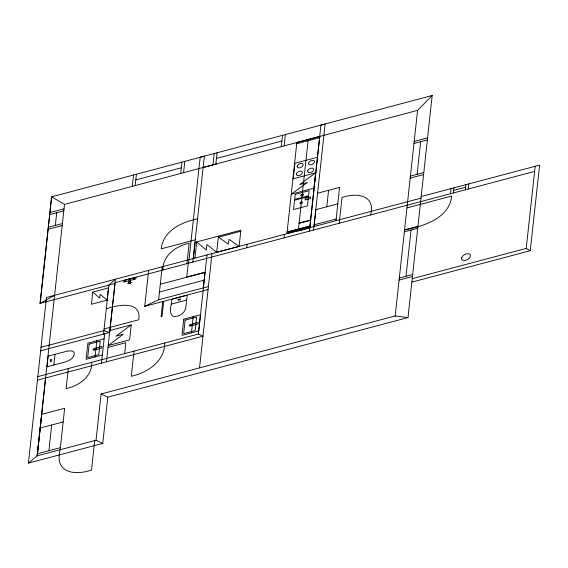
<?xml version="1.0" encoding="UTF-8"?>
<svg xmlns="http://www.w3.org/2000/svg" width="568" height="568" viewBox="0 0 568 568"><rect width="100%" height="100%" fill="white"/><g stroke="black" fill="none" stroke-linecap="round" stroke-linejoin="round"><path stroke-width="0.85" d="M171.351 304.1C169.86 308.467 169.321 318.52 176.946 316.241C181.455 315.382 185.445 311.676 185.878 306.99L187.163 295.197L171.877 299.251L171.351 304.1L186.631 300.046M40.229 303.333L51.603 196.84L432.198 95.474L407.987 317.569L107.792 397.195L101.09 393.993L96.049 440.207L37.105 455.841L28.4 463.126L46.455 297.49L421.002 198.147M132.337 186.332L133.544 175.015M135.205 185.573L136.412 174.248M180.709 173.453L181.916 162.128M183.578 172.686L184.785 161.369M281.281 146.665L282.488 135.347M284.149 145.905L285.356 134.581M45.589 377.961L37.232 455.806L41.705 414.342L64.638 408.264L60.165 449.721C54.145 472.668 74.188 475.92 91.505 470.041L94.721 440.562M212.979 164.862L214.193 153.537M215.847 164.095L217.061 152.771M40.64 350.804L109.645 332.5L114.984 283.503L39.987 303.397L51.603 196.84L64.511 204.402L417.579 110.362L432.198 95.474M55.352 225.418L56.736 212.723M37.105 455.841L64.511 204.402M53.861 365.018L63.708 362.377C68.21 361.134 75.281 358.252 74.11 352.522L73.123 351.471L71.618 350.96L68.032 350.974L48.166 356.051L46.988 366.843L53.861 365.018L55.039 354.233M48.883 450.687L51.681 424.978M68.309 368.533L66.122 388.604C78.838 385.942 92.215 376.634 91.789 362.306M92.754 292.073L91.427 304.27L107.125 300.103L108.46 287.905L92.754 292.073L99.727 298.058L100.131 294.338L107.125 300.103M95.062 356.945L96.823 340.764M103.532 334.119L108.871 285.129L115.453 279.193L106.45 361.823M101.48 363.144L104.675 333.821M28.4 463.126L102.758 443.402L107.792 397.195M124.946 281.806L125.13 280.159M129.412 279.023L129.156 281.345L128.02 283.73L129.525 283.709L130.853 282.978C131.109 281.707 129.085 280.5 130.441 278.753M124.655 353.587L125.84 342.681L108.019 347.41M134.502 279.271L134.722 277.617M131.236 324.839L129.596 339.877L108.218 345.55L123.228 334.24L115.957 336.171L131.236 324.861L109.858 330.505M134.055 351.095L131.307 376.257C147.467 372.757 164.876 361.255 164.734 342.958M208.08 289.517L144.719 306.322L148.638 270.389M144.719 306.322L158.6 299.762L162.192 266.797M162.973 269.992C162.569 255.387 176.222 245.923 189.172 243.21L186.95 263.63M162.739 301.544L161.092 316.688L162.043 316.44L163.698 301.288M188.249 263.289L186.744 277.106L205.133 272.228M188.633 263.19L200.177 157.272L204.381 156.157L192.836 262.075M193.326 258.539L195.094 242.351L240.86 230.182L239.1 246.363L216.685 252.313L206.915 244.503L206.312 250.005L196.677 241.925L194.881 258.128M191.437 332.855L193.205 316.674M203.266 287.912L204.956 272.406L160.29 284.256M37.829 376.62L198.402 334.034L207.022 254.904M199.538 367.886L211.992 253.584M216.678 252.334L218.446 236.125M246.675 247.79L247.052 244.29M284.128 237.857L284.511 234.35M293.237 178.771L294.927 163.257L317.618 157.244M308.097 140.694L298.236 231.062L309.716 228.016M309.368 231.162L320.934 125.109L325.137 123.994L313.571 230.047M314.047 226.518L315.836 209.677M326.785 206.773L328.581 190.287M336.029 220.689L339.558 187.376L317.611 193.198M339.195 223.252L341.993 197.557C356.335 192.318 376.066 195.016 370.634 214.91M101.09 393.993L395.172 315.993L417.579 110.362M405.992 276.289L411.033 230.054M417.111 174.305L420.668 141.666M450.495 193.731L451.056 188.604M453.363 192.971L453.924 187.845M465.37 189.79L465.93 184.664M468.238 189.023L468.799 183.904M421.179 196.528L539.6 165.125L530.271 250.708L526.209 248.436L535.163 166.303M291.235 194.178L307.444 182.484L299.712 184.529L315.63 172.842L313.955 188.178L291.235 194.206M39.987 303.397L54.599 295.332M135.809 179.907L181.313 167.794M216.458 158.436L281.884 141.006M203.145 167.489L216.571 163.932M296.73 143.761L319.663 137.669M49.885 212.574L64.028 208.825M49.664 214.597L63.808 210.849M48.287 227.292L62.423 223.543M48.06 229.316L62.203 225.56M414.2 141.418L427.576 137.868M413.98 143.441L427.356 139.891M292.903 178.87L315.929 172.75M197.557 218.765C181.845 222.081 163.023 230.764 161.248 248.827L195.264 239.802M410.423 176.08L423.799 172.53M410.195 178.103L423.579 174.553M315.815 209.684L337.818 203.848M218.325 237.204L240.747 231.261M299.109 223.054L310.589 220.008M299.087 223.331L310.554 220.292M314.189 224.807L336.213 218.964M310.029 226.043L287.096 232.127L310.021 226.092M453.64 190.408L465.646 187.227M115.07 282.701L534.602 171.422M129.227 280.67L123.725 282.126L123.902 280.486L135.979 277.283L135.802 278.923L130.264 280.393M129.177 281.181L130.207 280.911M406.951 207.924L451.709 196.052C449.217 218.808 423.295 226.05 404.537 230.068M159.445 292.009L204.111 280.159M106.287 308.814C117.406 304.853 141.78 300.096 138.762 319.77L104.093 328.971M404.565 229.806L417.941 226.256M404.345 231.829L417.721 228.279M158.6 299.762L208.399 286.549M41.024 347.296L103.908 330.619L109.645 332.5M104.121 338.826L87.855 343.143L86.087 359.324L102.361 355.014M399.304 278.064L412.68 274.521M399.084 280.088L412.46 276.538M412.226 278.668L526.209 248.436M37.445 380.127L202.989 336.221L198.402 334.034M411.85 282.118L530.271 250.708M40.214 428.016L63.147 421.932M37.417 453.725L60.393 447.634M395.172 315.993L407.987 317.569M96.049 440.207L102.758 443.402M239.1 246.363L228.982 239.327L228.45 244.183L218.339 237.126M50.531 359.835L50.339 361.546L51.496 361.241L51.688 359.523L50.531 359.835M89.14 344.109L87.671 357.599L98.804 354.645L100.273 341.162L89.14 344.109M93.188 349.426L93.493 350.158L94.174 350.243L95.381 349.654L95.864 348.716L94.38 348.354L93.188 349.426M93.755 349.341L94.316 349.81L95.282 348.937L94.437 348.731L93.755 349.341M96.624 347.893L96.446 349.512L101.793 348.092L101.97 346.473L96.624 347.893M125.627 280.684L125.038 280.997L125.627 280.684M134.034 278.455L134.595 278.462L134.034 278.455M178.089 299.563L177.997 300.38L180.425 299.734L180.517 298.917L178.089 299.563M183.769 319.173L182.001 335.354L198.736 330.924L200.447 314.75L183.769 319.173M185.104 320.132L183.634 333.615L195.172 330.555L196.642 317.072L185.104 320.132M189.321 325.4L189.62 326.131L190.301 326.217L191.508 325.627L191.991 324.69L190.976 324.207L189.321 325.4M189.882 325.315L190.713 325.712L191.416 324.91L190.564 324.704L189.882 325.315M192.957 323.81L192.779 325.428L198.133 324.009L198.31 322.39L192.957 323.81M296.865 142.504L286.946 233.498L309.879 227.413L319.798 136.419L296.865 142.504M296.283 173.993L296.993 175.491C299.18 176.265 302.843 174.34 302.226 171.806L301.651 171.295C299.549 170.613 297.078 171.998 296.283 173.993M297.128 166.246L297.838 167.745C300.025 168.518 303.688 166.594 303.071 164.06L302.495 163.548C300.394 162.867 297.923 164.251 297.128 166.246M294.558 200.199L293.542 209.549L307.444 205.864L308.467 196.507L294.558 200.199M295.225 194.37L294.678 199.425L308.587 195.74L309.141 190.685L295.225 194.37M299.996 203.01L300.302 203.742L301.452 203.706L302.673 202.3L301.182 201.938L299.996 203.01M300.855 195.172L301.154 195.903L301.835 195.988L303.042 195.399L303.525 194.462L302.51 193.979L300.855 195.172M300.564 202.932L301.125 203.394L302.091 202.52L301.239 202.314L300.564 202.932M301.416 195.094L302.247 195.491L302.95 194.689L302.098 194.483L301.416 195.094M307.607 170.989L308.317 172.487C310.504 173.261 314.168 171.337 313.55 168.802L312.968 168.291C310.866 167.61 308.403 168.994 307.607 170.989M308.452 163.243L309.162 164.741C311.349 165.515 315.013 163.591 314.395 161.056L313.813 160.545C311.711 159.864 309.248 161.248 308.452 163.243M305.25 198.346L305.073 199.964L310.426 198.544L310.597 196.926L305.25 198.346M461.55 257.95L461.734 259.413L462.6 260.179C465.852 261.323 471.298 258.468 470.375 254.698L469.516 253.939C466.392 252.93 462.728 254.989 461.55 257.95M131.038 282.466L129.49 283.375L127.949 283.304L131.038 282.466"/></g></svg>
